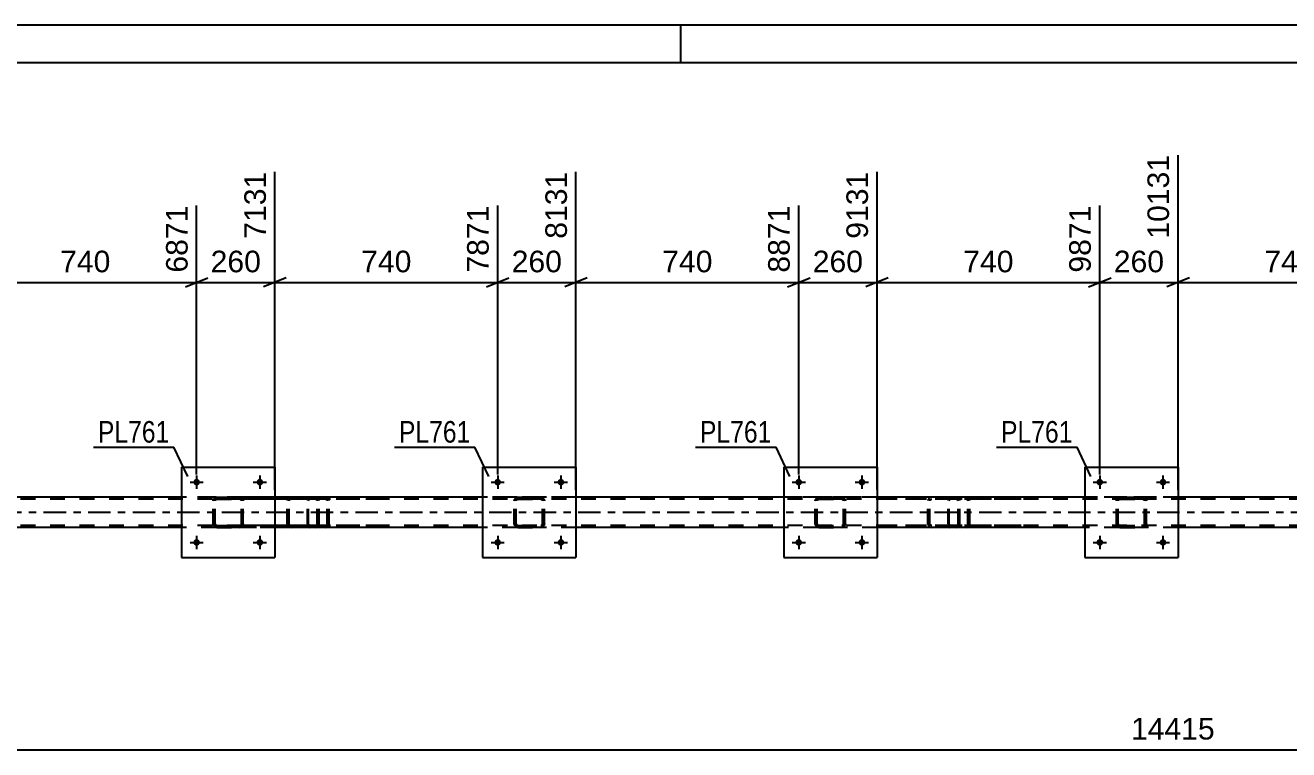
# Model space of a CAD drawing. Header units: millimetres. Extents: x -111 to 730, y -400 to 194.
# Drawn here: x 222.6 to 390.5, y 98.1 to 194.3 of the extents above; entities that cross this region are included whole.
import ezdxf

# ---------------------------------------------------------------- set-up
doc = ezdxf.new("R2010")
doc.units = ezdxf.units.MM
doc.linetypes.add('DXK_LINE_DOT2', pattern=[3.9198, 1.9599, -1.9599])
doc.linetypes.add('DXK_LINE_DOT3', pattern=[5.9187, 2.979, -0.9799, 0.9799, -0.9799])
doc.styles.add('Arial', font='ARIAL.TTF', dxfattribs={"height": 0.2})
doc.styles.add('Arial Narrow', font='ARIALN.TTF', dxfattribs={"height": 0.2})

# ---------------------------------------------------------------- blocks, each defined once
blk = doc.blocks.new('Unknown-203724211-1113')
at = {"color": 5, "linetype": 'Continuous'}
for p, q in [((729.67, 194.3), (-111.33, 194.3)), ((309.67, 189.3), (309.67, 194.3)), ((724.67, 189.3), (-106.33, 189.3))]:
    blk.add_line(p, q, dxfattribs=at)
blk = doc.blocks.new('Part-203724211-4806 - 4725')
at = {"color": 7, "linetype": 'DXK_LINE_DOT2'}
for p, q in [((345.24, 131.35), (345.22, 131.16)), ((345.22, 128.12), (345.22, 131.16)), ((345.3, 131.5), (345.24, 131.35)), ((345.39, 131.61), (345.3, 131.5)), ((345.36, 131.16), (345.37, 131.26)), ((345.36, 128.12), (345.36, 131.16)), ((345.37, 131.26), (345.4, 131.33)), ((345.49, 131.64), (345.39, 131.61)), ((345.4, 131.33), (345.44, 131.39)), ((345.44, 131.39), (345.49, 131.4)), ((354.9, 131.64), (345.49, 131.64)), ((354.9, 131.4), (345.49, 131.4)), ((346.77, 131.64), (346.77, 131.4)), ((347.78, 131.61), (347.59, 131.64)), ((347.59, 131.4), (347.68, 131.39)), ((347.68, 131.39), (347.76, 131.33)), ((347.76, 131.33), (347.82, 131.26)), ((347.82, 131.26), (347.84, 131.16)), ((347.84, 128.12), (347.84, 131.16)), ((348.09, 131.16), (348.05, 131.35)), ((348.09, 128.12), (348.09, 131.16)), ((345.22, 128.12), (345.24, 127.94)), ((345.24, 127.94), (345.3, 127.78)), ((345.3, 127.78), (345.39, 127.68)), ((345.37, 128.03), (345.36, 128.12)), ((345.4, 127.95), (345.37, 128.03)), ((345.39, 127.68), (345.49, 127.64)), ((345.44, 127.9), (345.4, 127.95)), ((345.49, 127.88), (345.44, 127.9)), ((354.9, 127.88), (345.49, 127.88)), ((354.9, 127.64), (345.49, 127.64)), ((346.77, 127.64), (346.77, 127.88)), ((347.68, 127.9), (347.59, 127.88)), ((347.59, 127.64), (347.78, 127.68)), ((347.76, 127.95), (347.68, 127.9)), ((347.82, 128.03), (347.76, 127.95)), ((347.84, 128.12), (347.82, 128.03)), ((348.05, 127.94), (348.09, 128.12))]:
    blk.add_line(p, q, dxfattribs=at)
for centre, start, end in [((347.6, 131.15), 23.8494, 68.8059), ((347.6, 128.14), 291.1941, 336.1506)]:
    blk.add_arc(centre, 0.492, start, end, dxfattribs=at)
blk = doc.blocks.new('Part-203724211-4807 - 4725')
at = {"color": 7, "linetype": 'DXK_LINE_DOT2'}
for p, q in [((261.13, 131.64), (249.35, 131.64)), ((261.13, 131.4), (249.35, 131.4)), ((257.42, 131.35), (257.38, 131.16)), ((257.38, 128.12), (257.38, 131.16)), ((257.64, 131.16), (257.65, 131.26)), ((257.64, 128.12), (257.64, 131.16)), ((257.65, 131.26), (257.71, 131.33)), ((257.89, 131.64), (257.7, 131.61)), ((257.71, 131.33), (257.79, 131.39)), ((257.79, 131.39), (257.89, 131.4)), ((261.32, 131.61), (261.13, 131.64)), ((261.13, 131.4), (261.22, 131.39)), ((261.22, 131.39), (261.31, 131.33)), ((261.31, 131.33), (261.36, 131.26)), ((261.36, 131.26), (261.38, 131.16)), ((261.38, 128.12), (261.38, 131.16)), ((261.64, 131.16), (261.6, 131.35)), ((261.64, 128.12), (261.64, 131.16)), ((261.13, 127.88), (249.35, 127.88)), ((261.13, 127.64), (249.35, 127.64)), ((257.38, 128.12), (257.42, 127.94)), ((257.65, 128.03), (257.64, 128.12)), ((257.71, 127.95), (257.65, 128.03)), ((257.7, 127.68), (257.89, 127.64)), ((257.79, 127.9), (257.71, 127.95)), ((257.89, 127.88), (257.79, 127.9)), ((261.22, 127.9), (261.13, 127.88)), ((261.13, 127.64), (261.32, 127.68)), ((261.31, 127.95), (261.22, 127.9)), ((261.36, 128.03), (261.31, 127.95)), ((261.38, 128.12), (261.36, 128.03)), ((261.6, 127.94), (261.64, 128.12))]:
    blk.add_line(p, q, dxfattribs=at)
for centre, start, end in [((257.87, 131.14), 110.7583, 155.68), ((261.15, 131.14), 24.32, 69.2417), ((257.87, 128.15), 204.32, 249.2417), ((261.15, 128.15), 290.7583, 335.68)]:
    blk.add_arc(centre, 0.496, start, end, dxfattribs=at)
blk = doc.blocks.new('Part-203724211-4756 - 4725')
at = {"color": 7, "linetype": 'DXK_LINE_DOT2'}
for p, q in [((623.74, 131.4), (-29.49, 131.4)), ((623.74, 131.64), (-2.86, 131.64)), ((255.75, 131.64), (243.35, 131.64)), ((295.75, 131.64), (283.35, 131.64)), ((335.75, 131.64), (323.35, 131.64)), ((375.75, 131.64), (363.35, 131.64)), ((623.74, 127.88), (-29.49, 127.88)), ((255.75, 127.64), (243.35, 127.64)), ((295.75, 127.64), (283.35, 127.64)), ((335.75, 127.64), (323.35, 127.64)), ((375.75, 127.64), (363.35, 127.64))]:
    blk.add_line(p, q, dxfattribs=at)
at = {"color": 2, "linetype": 'Continuous'}
for p, q in [((243.35, 131.64), (215.75, 131.64)), ((283.35, 131.64), (255.75, 131.64)), ((323.35, 131.64), (295.75, 131.64)), ((363.35, 131.64), (335.75, 131.64)), ((403.35, 131.64), (375.75, 131.64)), ((243.35, 127.64), (215.75, 127.64)), ((283.35, 127.64), (255.75, 127.64)), ((323.35, 127.64), (295.75, 127.64)), ((363.35, 127.64), (335.75, 127.64)), ((403.35, 127.64), (375.75, 127.64))]:
    blk.add_line(p, q, dxfattribs=at)
at = {"color": 7, "linetype": 'DXK_LINE_DOT3'}
blk.add_line((-29.49, 129.64), (623.74, 129.64), dxfattribs=at)
blk = doc.blocks.new('Part-203724211-4892 - 4725')
at = {"color": 7, "linetype": 'DXK_LINE_DOT2'}
for p, q in [((367.55, 131.16), (367.58, 131.35)), ((367.58, 131.35), (367.55, 131.16)), ((367.55, 128.12), (367.55, 131.16)), ((367.79, 131.16), (367.8, 131.26)), ((367.8, 131.26), (367.79, 131.16)), ((367.79, 128.12), (367.79, 131.16)), ((367.8, 131.26), (367.86, 131.33)), ((367.86, 131.33), (367.8, 131.26)), ((367.84, 131.61), (368.03, 131.64)), ((368.03, 131.64), (367.84, 131.61)), ((367.86, 131.33), (367.93, 131.39)), ((367.93, 131.39), (367.86, 131.33)), ((367.93, 131.39), (368.03, 131.4)), ((368.03, 131.4), (367.93, 131.39)), ((368.03, 131.64), (371.07, 131.64)), ((368.03, 131.64), (368.03, 131.64)), ((368.03, 131.64), (371.07, 131.64)), ((368.03, 131.4), (371.07, 131.4)), ((368.03, 131.4), (368.03, 131.4)), ((371.07, 131.4), (368.03, 131.4)), ((371.07, 131.64), (371.07, 131.64)), ((371.07, 131.64), (371.25, 131.61)), ((371.25, 131.61), (371.07, 131.64)), ((371.07, 131.4), (371.07, 131.4)), ((371.07, 131.4), (371.16, 131.39)), ((371.16, 131.39), (371.07, 131.4)), ((371.16, 131.39), (371.24, 131.33)), ((371.24, 131.33), (371.16, 131.39)), ((371.24, 131.33), (371.29, 131.26)), ((371.29, 131.26), (371.24, 131.33)), ((371.29, 131.26), (371.31, 131.16)), ((371.31, 131.16), (371.29, 131.26)), ((371.31, 128.12), (371.31, 131.16)), ((371.51, 131.35), (371.55, 131.16)), ((371.55, 131.16), (371.51, 131.35)), ((371.55, 128.12), (371.55, 131.16)), ((367.58, 127.94), (367.55, 128.12)), ((367.55, 128.12), (367.58, 127.94)), ((367.8, 128.03), (367.79, 128.12)), ((367.79, 128.12), (367.8, 128.03)), ((367.86, 127.95), (367.8, 128.03)), ((367.8, 128.03), (367.86, 127.95)), ((368.03, 127.64), (367.84, 127.68)), ((367.84, 127.68), (368.03, 127.64)), ((367.93, 127.9), (367.86, 127.95)), ((367.86, 127.95), (367.93, 127.9)), ((368.03, 127.88), (367.93, 127.9)), ((367.93, 127.9), (368.03, 127.88)), ((368.03, 127.88), (371.07, 127.88)), ((368.03, 127.88), (368.03, 127.88)), ((368.03, 127.88), (371.07, 127.88)), ((368.03, 127.64), (371.07, 127.64)), ((368.03, 127.64), (368.03, 127.64)), ((368.03, 127.64), (371.07, 127.64)), ((371.16, 127.9), (371.07, 127.88)), ((371.07, 127.88), (371.16, 127.9)), ((371.07, 127.88), (371.07, 127.88)), ((371.25, 127.68), (371.07, 127.64)), ((371.07, 127.64), (371.25, 127.68)), ((371.07, 127.64), (371.07, 127.64)), ((371.24, 127.95), (371.16, 127.9)), ((371.16, 127.9), (371.24, 127.95)), ((371.29, 128.03), (371.24, 127.95)), ((371.24, 127.95), (371.29, 128.03)), ((371.31, 128.12), (371.29, 128.03)), ((371.29, 128.03), (371.31, 128.12)), ((371.55, 128.12), (371.51, 127.94)), ((371.51, 127.94), (371.55, 128.12))]:
    blk.add_line(p, q, dxfattribs=at)
at = {"color": 7, "linetype": 'DXK_LINE_DOT3'}
blk.add_line((369.55, 129.64), (369.55, 129.65), dxfattribs=at)
at = {"color": 7, "linetype": 'DXK_LINE_DOT2'}
for centre, start, end in [((368.03, 131.16), 112.5, 157.5), ((368.03, 131.16), 112.5, 157.5), ((371.07, 131.16), 22.5, 67.5), ((371.07, 131.16), 22.5, 67.5), ((368.03, 128.12), 202.5, 247.5), ((368.03, 128.12), 202.5, 247.5), ((371.07, 128.12), 292.5, 337.5), ((371.07, 128.12), 292.5, 337.5)]:
    blk.add_arc(centre, 0.48, start, end, dxfattribs=at)
blk = doc.blocks.new('Part-203724211-4880 - 4725')
at = {"color": 7, "linetype": 'DXK_LINE_DOT2'}
for p, q in [((247.55, 131.16), (247.58, 131.35)), ((247.58, 131.35), (247.55, 131.16)), ((247.55, 128.12), (247.55, 131.16)), ((247.79, 131.16), (247.8, 131.26)), ((247.8, 131.26), (247.79, 131.16)), ((247.79, 128.12), (247.79, 131.16)), ((247.8, 131.26), (247.86, 131.33)), ((247.86, 131.33), (247.8, 131.26)), ((247.84, 131.61), (248.03, 131.64)), ((248.03, 131.64), (247.84, 131.61)), ((247.86, 131.33), (247.93, 131.39)), ((247.93, 131.39), (247.86, 131.33)), ((247.93, 131.39), (248.03, 131.4)), ((248.03, 131.4), (247.93, 131.39)), ((248.03, 131.64), (251.07, 131.64)), ((248.03, 131.64), (248.03, 131.64)), ((248.03, 131.64), (251.07, 131.64)), ((248.03, 131.4), (251.07, 131.4)), ((248.03, 131.4), (248.03, 131.4)), ((251.07, 131.4), (248.03, 131.4)), ((251.07, 131.64), (251.07, 131.64)), ((251.07, 131.64), (251.25, 131.61)), ((251.25, 131.61), (251.07, 131.64)), ((251.07, 131.4), (251.07, 131.4)), ((251.07, 131.4), (251.16, 131.39)), ((251.16, 131.39), (251.07, 131.4)), ((251.16, 131.39), (251.24, 131.33)), ((251.24, 131.33), (251.16, 131.39)), ((251.24, 131.33), (251.29, 131.26)), ((251.29, 131.26), (251.24, 131.33)), ((251.29, 131.26), (251.31, 131.16)), ((251.31, 131.16), (251.29, 131.26)), ((251.31, 128.12), (251.31, 131.16)), ((251.51, 131.35), (251.55, 131.16)), ((251.55, 131.16), (251.51, 131.35)), ((251.55, 128.12), (251.55, 131.16)), ((247.58, 127.94), (247.55, 128.12)), ((247.55, 128.12), (247.58, 127.94)), ((247.8, 128.03), (247.79, 128.12)), ((247.79, 128.12), (247.8, 128.03)), ((247.86, 127.95), (247.8, 128.03)), ((247.8, 128.03), (247.86, 127.95)), ((248.03, 127.64), (247.84, 127.68)), ((247.84, 127.68), (248.03, 127.64)), ((247.93, 127.9), (247.86, 127.95)), ((247.86, 127.95), (247.93, 127.9)), ((248.03, 127.88), (247.93, 127.9)), ((247.93, 127.9), (248.03, 127.88)), ((248.03, 127.88), (251.07, 127.88)), ((248.03, 127.88), (248.03, 127.88)), ((248.03, 127.88), (251.07, 127.88)), ((248.03, 127.64), (251.07, 127.64)), ((248.03, 127.64), (248.03, 127.64)), ((248.03, 127.64), (251.07, 127.64)), ((251.16, 127.9), (251.07, 127.88)), ((251.07, 127.88), (251.16, 127.9)), ((251.07, 127.88), (251.07, 127.88)), ((251.25, 127.68), (251.07, 127.64)), ((251.07, 127.64), (251.25, 127.68)), ((251.07, 127.64), (251.07, 127.64)), ((251.24, 127.95), (251.16, 127.9)), ((251.16, 127.9), (251.24, 127.95)), ((251.29, 128.03), (251.24, 127.95)), ((251.24, 127.95), (251.29, 128.03)), ((251.31, 128.12), (251.29, 128.03)), ((251.29, 128.03), (251.31, 128.12)), ((251.55, 128.12), (251.51, 127.94)), ((251.51, 127.94), (251.55, 128.12))]:
    blk.add_line(p, q, dxfattribs=at)
at = {"color": 7, "linetype": 'DXK_LINE_DOT3'}
blk.add_line((249.55, 129.64), (249.55, 129.65), dxfattribs=at)
at = {"color": 7, "linetype": 'DXK_LINE_DOT2'}
for centre, start, end in [((248.03, 131.16), 112.5, 157.5), ((248.03, 131.16), 112.5, 157.5), ((251.07, 131.16), 22.5, 67.5), ((251.07, 131.16), 22.5, 67.5), ((248.03, 128.12), 202.5, 247.5), ((248.03, 128.12), 202.5, 247.5), ((251.07, 128.12), 292.5, 337.5), ((251.07, 128.12), 292.5, 337.5)]:
    blk.add_arc(centre, 0.48, start, end, dxfattribs=at)
blk = doc.blocks.new('Bolt-203724211-4776 - 4725')
at = {"linetype": 'Continuous'}
for points in [[(365.79, 133.64, -1), (364.91, 133.64, -1)], [(374.19, 133.64, -1), (373.31, 133.64, -1)]]:
    blk.add_hatch(color=1, dxfattribs=at).paths.add_polyline_path(points)
at = {"color": 1, "linetype": 'Continuous'}
for p, q in [((365.35, 134.52), (365.35, 132.76)), ((373.75, 134.52), (373.75, 132.76)), ((364.47, 133.64), (366.23, 133.64)), ((372.87, 133.64), (374.63, 133.64))]:
    blk.add_line(p, q, dxfattribs=at)
blk = doc.blocks.new('Bolt-203724211-4777 - 4725')
at = {"linetype": 'Continuous'}
for points in [[(365.79, 125.64, -1), (364.91, 125.64, -1)], [(374.19, 125.64, -1), (373.31, 125.64, -1)]]:
    blk.add_hatch(color=1, dxfattribs=at).paths.add_polyline_path(points)
at = {"color": 1, "linetype": 'Continuous'}
for p, q in [((365.35, 126.52), (365.35, 124.76)), ((373.75, 126.52), (373.75, 124.76)), ((364.47, 125.64), (366.23, 125.64)), ((372.87, 125.64), (374.63, 125.64))]:
    blk.add_line(p, q, dxfattribs=at)
blk = doc.blocks.new('Bolt-203724211-4780 - 4725')
at = {"linetype": 'Continuous'}
for points in [[(325.79, 133.64, -1), (324.91, 133.64, -1)], [(334.19, 133.64, -1), (333.31, 133.64, -1)]]:
    blk.add_hatch(color=1, dxfattribs=at).paths.add_polyline_path(points)
at = {"color": 1, "linetype": 'Continuous'}
for p, q in [((325.35, 134.52), (325.35, 132.76)), ((333.75, 134.52), (333.75, 132.76)), ((324.47, 133.64), (326.23, 133.64)), ((332.87, 133.64), (334.63, 133.64))]:
    blk.add_line(p, q, dxfattribs=at)
blk = doc.blocks.new('Bolt-203724211-4781 - 4725')
at = {"linetype": 'Continuous'}
for points in [[(325.79, 125.64, -1), (324.91, 125.64, -1)], [(334.19, 125.64, -1), (333.31, 125.64, -1)]]:
    blk.add_hatch(color=1, dxfattribs=at).paths.add_polyline_path(points)
at = {"color": 1, "linetype": 'Continuous'}
for p, q in [((325.35, 126.52), (325.35, 124.76)), ((333.75, 126.52), (333.75, 124.76)), ((324.47, 125.64), (326.23, 125.64)), ((332.87, 125.64), (334.63, 125.64))]:
    blk.add_line(p, q, dxfattribs=at)
blk = doc.blocks.new('Bolt-203724211-4782 - 4725')
at = {"linetype": 'Continuous'}
for points in [[(285.79, 133.64, -1), (284.91, 133.64, -1)], [(294.19, 133.64, -1), (293.31, 133.64, -1)]]:
    blk.add_hatch(color=1, dxfattribs=at).paths.add_polyline_path(points)
at = {"color": 1, "linetype": 'Continuous'}
for p, q in [((285.35, 134.52), (285.35, 132.76)), ((293.75, 134.52), (293.75, 132.76)), ((284.47, 133.64), (286.23, 133.64)), ((292.87, 133.64), (294.63, 133.64))]:
    blk.add_line(p, q, dxfattribs=at)
blk = doc.blocks.new('Bolt-203724211-4783 - 4725')
at = {"linetype": 'Continuous'}
for points in [[(285.79, 125.64, -1), (284.91, 125.64, -1)], [(294.19, 125.64, -1), (293.31, 125.64, -1)]]:
    blk.add_hatch(color=1, dxfattribs=at).paths.add_polyline_path(points)
at = {"color": 1, "linetype": 'Continuous'}
for p, q in [((285.35, 126.52), (285.35, 124.76)), ((293.75, 126.52), (293.75, 124.76)), ((284.47, 125.64), (286.23, 125.64)), ((292.87, 125.64), (294.63, 125.64))]:
    blk.add_line(p, q, dxfattribs=at)
blk = doc.blocks.new('Bolt-203724211-4784 - 4725')
at = {"linetype": 'Continuous'}
for points in [[(245.79, 133.64, -1), (244.91, 133.64, -1)], [(254.19, 133.64, -1), (253.31, 133.64, -1)]]:
    blk.add_hatch(color=1, dxfattribs=at).paths.add_polyline_path(points)
at = {"color": 1, "linetype": 'Continuous'}
for p, q in [((245.35, 134.52), (245.35, 132.76)), ((253.75, 134.52), (253.75, 132.76)), ((244.47, 133.64), (246.23, 133.64)), ((252.87, 133.64), (254.63, 133.64))]:
    blk.add_line(p, q, dxfattribs=at)
blk = doc.blocks.new('Bolt-203724211-4785 - 4725')
at = {"linetype": 'Continuous'}
for points in [[(245.79, 125.64, -1), (244.91, 125.64, -1)], [(254.19, 125.64, -1), (253.31, 125.64, -1)]]:
    blk.add_hatch(color=1, dxfattribs=at).paths.add_polyline_path(points)
at = {"color": 1, "linetype": 'Continuous'}
for p, q in [((245.35, 126.52), (245.35, 124.76)), ((253.75, 126.52), (253.75, 124.76)), ((244.47, 125.64), (246.23, 125.64)), ((252.87, 125.64), (254.63, 125.64))]:
    blk.add_line(p, q, dxfattribs=at)
blk = doc.blocks.new('Part-203724211-4852 - 4725')
at = {"color": 7, "linetype": 'DXK_LINE_DOT2'}
for p, q in [((260.11, 131.35), (260.09, 131.16)), ((260.09, 128.12), (260.09, 131.16)), ((260.17, 131.5), (260.11, 131.35)), ((260.26, 131.61), (260.17, 131.5)), ((260.22, 131.16), (260.24, 131.26)), ((260.22, 128.12), (260.22, 131.16)), ((260.24, 131.26), (260.26, 131.33)), ((260.36, 131.64), (260.26, 131.61)), ((260.26, 131.33), (260.31, 131.39)), ((260.31, 131.39), (260.36, 131.4)), ((269.77, 131.64), (260.36, 131.64)), ((269.77, 131.4), (260.36, 131.4)), ((261.64, 131.64), (261.64, 131.4)), ((262.64, 131.61), (262.45, 131.64)), ((262.45, 131.4), (262.55, 131.39)), ((262.55, 131.39), (262.63, 131.33)), ((262.63, 131.33), (262.68, 131.26)), ((262.68, 131.26), (262.7, 131.16)), ((262.7, 128.12), (262.7, 131.16)), ((262.95, 131.16), (262.92, 131.35)), ((262.95, 128.12), (262.95, 131.16)), ((260.09, 128.12), (260.11, 127.94)), ((260.11, 127.94), (260.17, 127.78)), ((260.17, 127.78), (260.26, 127.68)), ((260.24, 128.03), (260.22, 128.12)), ((260.26, 127.95), (260.24, 128.03)), ((260.31, 127.9), (260.26, 127.95)), ((260.26, 127.68), (260.36, 127.64)), ((260.36, 127.88), (260.31, 127.9)), ((269.77, 127.88), (260.36, 127.88)), ((269.77, 127.64), (260.36, 127.64)), ((261.64, 127.64), (261.64, 127.88)), ((262.55, 127.9), (262.45, 127.88)), ((262.45, 127.64), (262.64, 127.68)), ((262.63, 127.95), (262.55, 127.9)), ((262.68, 128.03), (262.63, 127.95)), ((262.7, 128.12), (262.68, 128.03)), ((262.92, 127.94), (262.95, 128.12))]:
    blk.add_line(p, q, dxfattribs=at)
for centre, start, end in [((262.47, 131.15), 23.8494, 68.8059), ((262.47, 128.14), 291.1941, 336.1506)]:
    blk.add_arc(centre, 0.492, start, end, dxfattribs=at)
blk = doc.blocks.new('Part-203724211-4857 - 4725')
at = {"color": 2, "linetype": 'Continuous'}
for p, q in [((243.35, 135.64), (243.35, 123.64)), ((243.35, 135.64), (255.75, 135.64)), ((255.75, 135.64), (255.75, 123.64)), ((243.35, 123.64), (255.75, 123.64))]:
    blk.add_line(p, q, dxfattribs=at)
blk = doc.blocks.new('Part-203724211-4858 - 4725')
at = {"color": 7, "linetype": 'DXK_LINE_DOT2'}
for p, q in [((287.55, 131.16), (287.58, 131.35)), ((287.58, 131.35), (287.55, 131.16)), ((287.55, 128.12), (287.55, 131.16)), ((287.79, 131.16), (287.8, 131.26)), ((287.8, 131.26), (287.79, 131.16)), ((287.79, 128.12), (287.79, 131.16)), ((287.8, 131.26), (287.86, 131.33)), ((287.86, 131.33), (287.8, 131.26)), ((287.84, 131.61), (288.03, 131.64)), ((288.03, 131.64), (287.84, 131.61)), ((287.86, 131.33), (287.93, 131.39)), ((287.93, 131.39), (287.86, 131.33)), ((287.93, 131.39), (288.03, 131.4)), ((288.03, 131.4), (287.93, 131.39)), ((288.03, 131.64), (291.07, 131.64)), ((288.03, 131.64), (288.03, 131.64)), ((288.03, 131.64), (291.07, 131.64)), ((288.03, 131.4), (291.07, 131.4)), ((288.03, 131.4), (288.03, 131.4)), ((291.07, 131.4), (288.03, 131.4)), ((291.07, 131.64), (291.07, 131.64)), ((291.07, 131.64), (291.25, 131.61)), ((291.25, 131.61), (291.07, 131.64)), ((291.07, 131.4), (291.07, 131.4)), ((291.07, 131.4), (291.16, 131.39)), ((291.16, 131.39), (291.07, 131.4)), ((291.16, 131.39), (291.24, 131.33)), ((291.24, 131.33), (291.16, 131.39)), ((291.24, 131.33), (291.29, 131.26)), ((291.29, 131.26), (291.24, 131.33)), ((291.29, 131.26), (291.31, 131.16)), ((291.31, 131.16), (291.29, 131.26)), ((291.31, 128.12), (291.31, 131.16)), ((291.51, 131.35), (291.55, 131.16)), ((291.55, 131.16), (291.51, 131.35)), ((291.55, 128.12), (291.55, 131.16)), ((287.58, 127.94), (287.55, 128.12)), ((287.55, 128.12), (287.58, 127.94)), ((287.8, 128.03), (287.79, 128.12)), ((287.79, 128.12), (287.8, 128.03)), ((287.86, 127.95), (287.8, 128.03)), ((287.8, 128.03), (287.86, 127.95)), ((288.03, 127.64), (287.84, 127.68)), ((287.84, 127.68), (288.03, 127.64)), ((287.93, 127.9), (287.86, 127.95)), ((287.86, 127.95), (287.93, 127.9)), ((288.03, 127.88), (287.93, 127.9)), ((287.93, 127.9), (288.03, 127.88)), ((288.03, 127.88), (291.07, 127.88)), ((288.03, 127.88), (288.03, 127.88)), ((288.03, 127.88), (291.07, 127.88)), ((288.03, 127.64), (291.07, 127.64)), ((288.03, 127.64), (288.03, 127.64)), ((288.03, 127.64), (291.07, 127.64)), ((291.16, 127.9), (291.07, 127.88)), ((291.07, 127.88), (291.16, 127.9)), ((291.07, 127.88), (291.07, 127.88)), ((291.25, 127.68), (291.07, 127.64)), ((291.07, 127.64), (291.25, 127.68)), ((291.07, 127.64), (291.07, 127.64)), ((291.24, 127.95), (291.16, 127.9)), ((291.16, 127.9), (291.24, 127.95)), ((291.29, 128.03), (291.24, 127.95)), ((291.24, 127.95), (291.29, 128.03)), ((291.31, 128.12), (291.29, 128.03)), ((291.29, 128.03), (291.31, 128.12)), ((291.55, 128.12), (291.51, 127.94)), ((291.51, 127.94), (291.55, 128.12))]:
    blk.add_line(p, q, dxfattribs=at)
at = {"color": 7, "linetype": 'DXK_LINE_DOT3'}
blk.add_line((289.55, 129.64), (289.55, 129.65), dxfattribs=at)
at = {"color": 7, "linetype": 'DXK_LINE_DOT2'}
for centre, start, end in [((288.03, 131.16), 112.5, 157.5), ((288.03, 131.16), 112.5, 157.5), ((291.07, 131.16), 22.5, 67.5), ((291.07, 131.16), 22.5, 67.5), ((288.03, 128.12), 202.5, 247.5), ((288.03, 128.12), 202.5, 247.5), ((291.07, 128.12), 292.5, 337.5), ((291.07, 128.12), 292.5, 337.5)]:
    blk.add_arc(centre, 0.48, start, end, dxfattribs=at)
blk = doc.blocks.new('Part-203724211-4863 - 4725')
at = {"color": 2, "linetype": 'Continuous'}
for p, q in [((283.35, 135.64), (283.35, 123.64)), ((283.35, 135.64), (295.75, 135.64)), ((295.75, 135.64), (295.75, 123.64)), ((283.35, 123.64), (295.75, 123.64))]:
    blk.add_line(p, q, dxfattribs=at)
blk = doc.blocks.new('Part-203724211-4864 - 4725')
at = {"color": 7, "linetype": 'DXK_LINE_DOT2'}
for p, q in [((327.55, 131.16), (327.58, 131.35)), ((327.58, 131.35), (327.55, 131.16)), ((327.55, 128.12), (327.55, 131.16)), ((327.79, 131.16), (327.8, 131.26)), ((327.8, 131.26), (327.79, 131.16)), ((327.79, 128.12), (327.79, 131.16)), ((327.8, 131.26), (327.86, 131.33)), ((327.86, 131.33), (327.8, 131.26)), ((327.84, 131.61), (328.03, 131.64)), ((328.03, 131.64), (327.84, 131.61)), ((327.86, 131.33), (327.93, 131.39)), ((327.93, 131.39), (327.86, 131.33)), ((327.93, 131.39), (328.03, 131.4)), ((328.03, 131.4), (327.93, 131.39)), ((328.03, 131.64), (331.07, 131.64)), ((328.03, 131.64), (328.03, 131.64)), ((328.03, 131.64), (331.07, 131.64)), ((328.03, 131.4), (331.07, 131.4)), ((328.03, 131.4), (328.03, 131.4)), ((331.07, 131.4), (328.03, 131.4)), ((331.07, 131.64), (331.07, 131.64)), ((331.07, 131.64), (331.25, 131.61)), ((331.25, 131.61), (331.07, 131.64)), ((331.07, 131.4), (331.07, 131.4)), ((331.07, 131.4), (331.16, 131.39)), ((331.16, 131.39), (331.07, 131.4)), ((331.16, 131.39), (331.24, 131.33)), ((331.24, 131.33), (331.16, 131.39)), ((331.24, 131.33), (331.29, 131.26)), ((331.29, 131.26), (331.24, 131.33)), ((331.29, 131.26), (331.31, 131.16)), ((331.31, 131.16), (331.29, 131.26)), ((331.31, 128.12), (331.31, 131.16)), ((331.51, 131.35), (331.55, 131.16)), ((331.55, 131.16), (331.51, 131.35)), ((331.55, 128.12), (331.55, 131.16)), ((327.58, 127.94), (327.55, 128.12)), ((327.55, 128.12), (327.58, 127.94)), ((327.8, 128.03), (327.79, 128.12)), ((327.79, 128.12), (327.8, 128.03)), ((327.86, 127.95), (327.8, 128.03)), ((327.8, 128.03), (327.86, 127.95)), ((328.03, 127.64), (327.84, 127.68)), ((327.84, 127.68), (328.03, 127.64)), ((327.93, 127.9), (327.86, 127.95)), ((327.86, 127.95), (327.93, 127.9)), ((328.03, 127.88), (327.93, 127.9)), ((327.93, 127.9), (328.03, 127.88)), ((328.03, 127.88), (331.07, 127.88)), ((328.03, 127.88), (328.03, 127.88)), ((328.03, 127.88), (331.07, 127.88)), ((328.03, 127.64), (331.07, 127.64)), ((328.03, 127.64), (328.03, 127.64)), ((328.03, 127.64), (331.07, 127.64)), ((331.16, 127.9), (331.07, 127.88)), ((331.07, 127.88), (331.16, 127.9)), ((331.07, 127.88), (331.07, 127.88)), ((331.25, 127.68), (331.07, 127.64)), ((331.07, 127.64), (331.25, 127.68)), ((331.07, 127.64), (331.07, 127.64)), ((331.24, 127.95), (331.16, 127.9)), ((331.16, 127.9), (331.24, 127.95)), ((331.29, 128.03), (331.24, 127.95)), ((331.24, 127.95), (331.29, 128.03)), ((331.31, 128.12), (331.29, 128.03)), ((331.29, 128.03), (331.31, 128.12)), ((331.55, 128.12), (331.51, 127.94)), ((331.51, 127.94), (331.55, 128.12))]:
    blk.add_line(p, q, dxfattribs=at)
at = {"color": 7, "linetype": 'DXK_LINE_DOT3'}
blk.add_line((329.55, 129.64), (329.55, 129.65), dxfattribs=at)
at = {"color": 7, "linetype": 'DXK_LINE_DOT2'}
for centre, start, end in [((328.03, 131.16), 112.5, 157.5), ((328.03, 131.16), 112.5, 157.5), ((331.07, 131.16), 22.5, 67.5), ((331.07, 131.16), 22.5, 67.5), ((328.03, 128.12), 202.5, 247.5), ((328.03, 128.12), 202.5, 247.5), ((331.07, 128.12), 292.5, 337.5), ((331.07, 128.12), 292.5, 337.5)]:
    blk.add_arc(centre, 0.48, start, end, dxfattribs=at)
blk = doc.blocks.new('Part-203724211-4869 - 4725')
at = {"color": 2, "linetype": 'Continuous'}
for p, q in [((323.35, 135.64), (323.35, 123.64)), ((323.35, 135.64), (335.75, 135.64)), ((335.75, 135.64), (335.75, 123.64)), ((323.35, 123.64), (335.75, 123.64))]:
    blk.add_line(p, q, dxfattribs=at)
blk = doc.blocks.new('Part-203724211-4897 - 4725')
at = {"color": 2, "linetype": 'Continuous'}
for p, q in [((363.35, 135.64), (363.35, 123.64)), ((363.35, 135.64), (375.75, 135.64)), ((375.75, 135.64), (375.75, 123.64)), ((363.35, 123.64), (375.75, 123.64))]:
    blk.add_line(p, q, dxfattribs=at)
blk = doc.blocks.new('Part-203724211-4992 - 4725')
at = {"color": 7, "linetype": 'DXK_LINE_DOT2'}
for p, q in [((346.26, 131.64), (334.48, 131.64)), ((346.26, 131.4), (334.48, 131.4)), ((342.55, 131.35), (342.51, 131.16)), ((342.51, 128.12), (342.51, 131.16)), ((342.77, 131.16), (342.79, 131.26)), ((342.77, 128.12), (342.77, 131.16)), ((342.79, 131.26), (342.84, 131.33)), ((343.02, 131.64), (342.83, 131.61)), ((342.84, 131.33), (342.93, 131.39)), ((342.93, 131.39), (343.02, 131.4)), ((346.46, 131.61), (346.26, 131.64)), ((346.26, 131.4), (346.36, 131.39)), ((346.36, 131.39), (346.44, 131.33)), ((346.44, 131.33), (346.5, 131.26)), ((346.5, 131.26), (346.52, 131.16)), ((346.52, 128.12), (346.52, 131.16)), ((346.77, 131.16), (346.73, 131.35)), ((346.77, 128.12), (346.77, 131.16)), ((346.26, 127.88), (334.48, 127.88)), ((346.26, 127.64), (334.48, 127.64)), ((342.51, 128.12), (342.55, 127.94)), ((342.79, 128.03), (342.77, 128.12)), ((342.84, 127.95), (342.79, 128.03)), ((342.83, 127.68), (343.02, 127.64)), ((342.93, 127.9), (342.84, 127.95)), ((343.02, 127.88), (342.93, 127.9)), ((346.36, 127.9), (346.26, 127.88)), ((346.26, 127.64), (346.46, 127.68)), ((346.44, 127.95), (346.36, 127.9)), ((346.5, 128.03), (346.44, 127.95)), ((346.52, 128.12), (346.5, 128.03)), ((346.73, 127.94), (346.77, 128.12))]:
    blk.add_line(p, q, dxfattribs=at)
for centre, start, end in [((343.01, 131.14), 110.7583, 155.68), ((346.28, 131.14), 24.32, 69.2417), ((343.01, 128.15), 204.32, 249.2417), ((346.28, 128.15), 290.7583, 335.68)]:
    blk.add_arc(centre, 0.496, start, end, dxfattribs=at)
blk = doc.blocks.new('StraightDimension-203724211-5483 - 4725')
at = {"color": 7, "linetype": 'Continuous'}
for p, q in [((255.75, 132.64), (255.75, 174.86)), ((245.35, 134.64), (245.35, 170.36)), ((243.85, 159.56), (246.85, 160.76)), ((245.35, 160.16), (255.75, 160.16)), ((257.25, 160.76), (254.25, 159.56))]:
    blk.add_line(p, q, dxfattribs=at)
at = {"color": 0}
blk.add_wipeout([(254.48, 160.91), (254.48, 165.11), (246.61, 165.11), (246.61, 160.91)], dxfattribs=at)
at = {"color": 3, "style": 'Arial'}
blk.add_text('260', height=2.865, dxfattribs=at).set_placement((247.21, 161.51))
at = {"color": 0, "linetype": 'Continuous'}
blk.add_wipeout([(255.15, 175.46), (250.95, 175.46), (250.95, 165.36), (255.15, 165.36)], dxfattribs=at)
at = {"color": 3, "linetype": 'Continuous', "style": 'Arial'}
blk.add_text('7131', height=2.865, rotation=90.0002, dxfattribs=at).set_placement((254.55, 165.96))
blk = doc.blocks.new('StraightDimension-203724211-5503 - 4725')
at = {"color": 7, "linetype": 'Continuous'}
for p, q in [((215.75, 132.64), (215.75, 174.86)), ((245.35, 134.64), (245.35, 170.36)), ((217.25, 160.76), (214.25, 159.56)), ((215.75, 160.16), (245.35, 160.16)), ((243.85, 159.56), (246.85, 160.76))]:
    blk.add_line(p, q, dxfattribs=at)
at = {"color": 0, "linetype": 'Continuous'}
blk.add_wipeout([(244.75, 170.96), (240.55, 170.96), (240.55, 160.86), (244.75, 160.86)], dxfattribs=at)
at = {"color": 0}
blk.add_wipeout([(234.48, 160.91), (234.48, 165.11), (226.61, 165.11), (226.61, 160.91)], dxfattribs=at)
at = {"color": 3, "linetype": 'Continuous', "style": 'Arial'}
blk.add_text('6871', height=2.865, rotation=90.0002, dxfattribs=at).set_placement((244.15, 161.46))
at = {"color": 3, "style": 'Arial'}
blk.add_text('740', height=2.865, dxfattribs=at).set_placement((227.21, 161.51))
blk = doc.blocks.new('StraightDimension-203724211-5443 - 4725')
at = {"color": 7, "linetype": 'Continuous'}
for p, q in [((295.75, 132.64), (295.75, 174.86)), ((285.35, 134.64), (285.35, 170.36)), ((283.85, 159.56), (286.85, 160.76)), ((285.35, 160.16), (295.75, 160.16)), ((297.25, 160.76), (294.25, 159.56))]:
    blk.add_line(p, q, dxfattribs=at)
at = {"color": 0}
blk.add_wipeout([(294.48, 160.91), (294.48, 165.11), (286.61, 165.11), (286.61, 160.91)], dxfattribs=at)
at = {"color": 3, "style": 'Arial'}
blk.add_text('260', height=2.865, dxfattribs=at).set_placement((287.21, 161.51))
at = {"color": 0, "linetype": 'Continuous'}
blk.add_wipeout([(295.15, 175.46), (290.95, 175.46), (290.95, 165.36), (295.15, 165.36)], dxfattribs=at)
at = {"color": 3, "linetype": 'Continuous', "style": 'Arial'}
blk.add_text('8131', height=2.865, rotation=90.0002, dxfattribs=at).set_placement((294.55, 165.96))
blk = doc.blocks.new('StraightDimension-203724211-5342 - 4725')
at = {"color": 7, "linetype": 'Continuous'}
for p, q in [((375.75, 132.64), (375.75, 177.08)), ((405.35, 134.64), (405.35, 172.58)), ((377.25, 160.76), (374.25, 159.56)), ((375.75, 160.16), (405.35, 160.16)), ((403.85, 159.56), (406.85, 160.76))]:
    blk.add_line(p, q, dxfattribs=at)
at = {"color": 0, "linetype": 'Continuous'}
blk.add_wipeout([(404.75, 173.18), (400.55, 173.18), (400.55, 160.86), (404.75, 160.86)], dxfattribs=at)
at = {"color": 0}
blk.add_wipeout([(394.48, 160.91), (394.48, 165.11), (386.61, 165.11), (386.61, 160.91)], dxfattribs=at)
at = {"color": 3, "linetype": 'Continuous', "style": 'Arial'}
blk.add_text('10871', height=2.865, rotation=90.0002, dxfattribs=at).set_placement((404.15, 161.46))
at = {"color": 3, "style": 'Arial'}
blk.add_text('740', height=2.865, dxfattribs=at).set_placement((387.21, 161.51))
blk = doc.blocks.new('StraightDimension-203724211-5362 - 4725')
at = {"color": 7, "linetype": 'Continuous'}
for p, q in [((375.75, 132.64), (375.75, 177.08)), ((365.35, 134.64), (365.35, 170.36)), ((363.85, 159.56), (366.85, 160.76)), ((365.35, 160.16), (375.75, 160.16)), ((377.25, 160.76), (374.25, 159.56))]:
    blk.add_line(p, q, dxfattribs=at)
at = {"color": 0}
blk.add_wipeout([(374.48, 160.91), (374.48, 165.11), (366.61, 165.11), (366.61, 160.91)], dxfattribs=at)
at = {"color": 3, "style": 'Arial'}
blk.add_text('260', height=2.865, dxfattribs=at).set_placement((367.21, 161.51))
at = {"color": 0, "linetype": 'Continuous'}
blk.add_wipeout([(375.15, 177.68), (370.95, 177.68), (370.95, 165.36), (375.15, 165.36)], dxfattribs=at)
at = {"color": 3, "linetype": 'Continuous', "style": 'Arial'}
blk.add_text('10131', height=2.865, rotation=90.0002, dxfattribs=at).set_placement((374.55, 165.96))
blk = doc.blocks.new('StraightDimension-203724211-5382 - 4725')
at = {"color": 7, "linetype": 'Continuous'}
for p, q in [((335.75, 132.64), (335.75, 174.86)), ((365.35, 134.64), (365.35, 170.36)), ((337.25, 160.76), (334.25, 159.56)), ((335.75, 160.16), (365.35, 160.16)), ((363.85, 159.56), (366.85, 160.76))]:
    blk.add_line(p, q, dxfattribs=at)
at = {"color": 0, "linetype": 'Continuous'}
blk.add_wipeout([(364.75, 170.96), (360.55, 170.96), (360.55, 160.86), (364.75, 160.86)], dxfattribs=at)
at = {"color": 0}
blk.add_wipeout([(354.48, 160.91), (354.48, 165.11), (346.61, 165.11), (346.61, 160.91)], dxfattribs=at)
at = {"color": 3, "linetype": 'Continuous', "style": 'Arial'}
blk.add_text('9871', height=2.865, rotation=90.0002, dxfattribs=at).set_placement((364.15, 161.46))
at = {"color": 3, "style": 'Arial'}
blk.add_text('740', height=2.865, dxfattribs=at).set_placement((347.21, 161.51))
blk = doc.blocks.new('StraightDimension-203724211-5403 - 4725')
at = {"color": 7, "linetype": 'Continuous'}
for p, q in [((335.75, 132.64), (335.75, 174.86)), ((325.35, 134.64), (325.35, 170.36)), ((323.85, 159.56), (326.85, 160.76)), ((325.35, 160.16), (335.75, 160.16)), ((337.25, 160.76), (334.25, 159.56))]:
    blk.add_line(p, q, dxfattribs=at)
at = {"color": 0}
blk.add_wipeout([(334.48, 160.91), (334.48, 165.11), (326.61, 165.11), (326.61, 160.91)], dxfattribs=at)
at = {"color": 3, "style": 'Arial'}
blk.add_text('260', height=2.865, dxfattribs=at).set_placement((327.21, 161.51))
at = {"color": 0, "linetype": 'Continuous'}
blk.add_wipeout([(335.15, 175.46), (330.95, 175.46), (330.95, 165.36), (335.15, 165.36)], dxfattribs=at)
at = {"color": 3, "linetype": 'Continuous', "style": 'Arial'}
blk.add_text('9131', height=2.865, rotation=90.0002, dxfattribs=at).set_placement((334.55, 165.96))
blk = doc.blocks.new('StraightDimension-203724211-5423 - 4725')
at = {"color": 7, "linetype": 'Continuous'}
for p, q in [((295.75, 132.64), (295.75, 174.86)), ((325.35, 134.64), (325.35, 170.36)), ((297.25, 160.76), (294.25, 159.56)), ((295.75, 160.16), (325.35, 160.16)), ((323.85, 159.56), (326.85, 160.76))]:
    blk.add_line(p, q, dxfattribs=at)
at = {"color": 0, "linetype": 'Continuous'}
blk.add_wipeout([(324.75, 170.96), (320.55, 170.96), (320.55, 160.86), (324.75, 160.86)], dxfattribs=at)
at = {"color": 0}
blk.add_wipeout([(314.48, 160.91), (314.48, 165.11), (306.61, 165.11), (306.61, 160.91)], dxfattribs=at)
at = {"color": 3, "linetype": 'Continuous', "style": 'Arial'}
blk.add_text('8871', height=2.865, rotation=90.0002, dxfattribs=at).set_placement((324.15, 161.46))
at = {"color": 3, "style": 'Arial'}
blk.add_text('740', height=2.865, dxfattribs=at).set_placement((307.21, 161.51))
blk = doc.blocks.new('StraightDimension-203724211-5463 - 4725')
at = {"color": 7, "linetype": 'Continuous'}
for p, q in [((255.75, 132.64), (255.75, 174.86)), ((285.35, 134.64), (285.35, 170.36)), ((257.25, 160.76), (254.25, 159.56)), ((255.75, 160.16), (285.35, 160.16)), ((283.85, 159.56), (286.85, 160.76))]:
    blk.add_line(p, q, dxfattribs=at)
at = {"color": 0, "linetype": 'Continuous'}
blk.add_wipeout([(284.75, 170.96), (280.55, 170.96), (280.55, 160.86), (284.75, 160.86)], dxfattribs=at)
at = {"color": 0}
blk.add_wipeout([(274.48, 160.91), (274.48, 165.11), (266.61, 165.11), (266.61, 160.91)], dxfattribs=at)
at = {"color": 3, "linetype": 'Continuous', "style": 'Arial'}
blk.add_text('7871', height=2.865, rotation=90.0002, dxfattribs=at).set_placement((284.15, 161.46))
at = {"color": 3, "style": 'Arial'}
blk.add_text('740', height=2.865, dxfattribs=at).set_placement((267.21, 161.51))
blk = doc.blocks.new('StraightDimension-203724211-6024 - 4725')
at = {"color": 7, "linetype": 'Continuous'}
blk.add_line((92.49, 98.12), (657.6, 98.12), dxfattribs=at)
at = {"color": 0}
blk.add_wipeout([(381.2, 98.87), (381.2, 103.07), (368.89, 103.07), (368.89, 98.87)], dxfattribs=at)
at = {"color": 3, "style": 'Arial'}
blk.add_text('14415', height=2.865, dxfattribs=at).set_placement((369.49, 99.47))
blk = doc.blocks.new('Mark-203724211-4853 - 4725')
at = {"color": 0}
blk.add_wipeout([(241.73, 138.89), (241.73, 141.89), (232.23, 141.89), (232.23, 138.89)], dxfattribs=at)
blk.add_wipeout([(241.73, 138.89), (241.73, 141.89), (232.23, 141.89), (232.23, 138.89)], dxfattribs=at)
at = {"color": 30, "linetype": 'Continuous'}
for p in [(231.63, 138.29), (244.16, 134.39)]:
    blk.add_line(p, (242.33, 138.29), dxfattribs=at)
at = {"color": 3, "style": 'Arial Narrow'}
blk.add_text('PL761', height=2.863, dxfattribs=at).set_placement((232.23, 138.89))
blk = doc.blocks.new('Mark-203724211-4859 - 4725')
at = {"color": 0}
blk.add_wipeout([(281.73, 138.89), (281.73, 141.89), (272.23, 141.89), (272.23, 138.89)], dxfattribs=at)
blk.add_wipeout([(281.73, 138.89), (281.73, 141.89), (272.23, 141.89), (272.23, 138.89)], dxfattribs=at)
at = {"color": 30, "linetype": 'Continuous'}
for p in [(271.63, 138.29), (284.16, 134.39)]:
    blk.add_line(p, (282.33, 138.29), dxfattribs=at)
at = {"color": 3, "style": 'Arial Narrow'}
blk.add_text('PL761', height=2.863, dxfattribs=at).set_placement((272.23, 138.89))
blk = doc.blocks.new('Mark-203724211-4865 - 4725')
at = {"color": 0}
blk.add_wipeout([(321.73, 138.89), (321.73, 141.89), (312.23, 141.89), (312.23, 138.89)], dxfattribs=at)
blk.add_wipeout([(321.73, 138.89), (321.73, 141.89), (312.23, 141.89), (312.23, 138.89)], dxfattribs=at)
at = {"color": 30, "linetype": 'Continuous'}
for p in [(311.63, 138.29), (324.16, 134.39)]:
    blk.add_line(p, (322.33, 138.29), dxfattribs=at)
at = {"color": 3, "style": 'Arial Narrow'}
blk.add_text('PL761', height=2.863, dxfattribs=at).set_placement((312.23, 138.89))
blk = doc.blocks.new('Mark-203724211-4893 - 4725')
at = {"color": 0}
blk.add_wipeout([(361.73, 138.89), (361.73, 141.89), (352.23, 141.89), (352.23, 138.89)], dxfattribs=at)
blk.add_wipeout([(361.73, 138.89), (361.73, 141.89), (352.23, 141.89), (352.23, 138.89)], dxfattribs=at)
at = {"color": 30, "linetype": 'Continuous'}
for p in [(351.63, 138.29), (364.16, 134.39)]:
    blk.add_line(p, (362.33, 138.29), dxfattribs=at)
at = {"color": 3, "style": 'Arial Narrow'}
blk.add_text('PL761', height=2.863, dxfattribs=at).set_placement((352.23, 138.89))

msp = doc.modelspace()

# ---------------------------------------------------------------- block references
for name in ['Unknown-203724211-1113', 'Part-203724211-4857 - 4725', 'Bolt-203724211-4784 - 4725', 'Part-203724211-4863 - 4725', 'Bolt-203724211-4782 - 4725', 'Part-203724211-4869 - 4725', 'Bolt-203724211-4780 - 4725', 'Part-203724211-4897 - 4725', 'Bolt-203724211-4776 - 4725', 'Part-203724211-4756 - 4725', 'Part-203724211-4880 - 4725', 'Part-203724211-4807 - 4725', 'Part-203724211-4852 - 4725', 'Part-203724211-4858 - 4725', 'Part-203724211-4864 - 4725', 'Part-203724211-4992 - 4725', 'Part-203724211-4806 - 4725', 'Part-203724211-4892 - 4725', 'Bolt-203724211-4785 - 4725', 'Bolt-203724211-4783 - 4725', 'Bolt-203724211-4781 - 4725', 'Bolt-203724211-4777 - 4725']:
    msp.add_blockref(name, (0, 0))

# ---------------------------------------------------------------- next in the draw order: block references
for name in ['StraightDimension-203724211-5342 - 4725', 'StraightDimension-203724211-5483 - 4725', 'StraightDimension-203724211-5443 - 4725', 'StraightDimension-203724211-6024 - 4725']:
    msp.add_blockref(name, (0, 0))

# ---------------------------------------------------------------- next in the draw order: block references
for name in ['StraightDimension-203724211-5362 - 4725', 'StraightDimension-203724211-5503 - 4725', 'StraightDimension-203724211-5463 - 4725']:
    msp.add_blockref(name, (0, 0))

# ---------------------------------------------------------------- next in the draw order: block references
for name in ['StraightDimension-203724211-5382 - 4725', 'Mark-203724211-4853 - 4725', 'Mark-203724211-4859 - 4725']:
    msp.add_blockref(name, (0, 0))

# ---------------------------------------------------------------- next in the draw order: block references
for name in ['StraightDimension-203724211-5403 - 4725', 'Mark-203724211-4893 - 4725']:
    msp.add_blockref(name, (0, 0))

# ---------------------------------------------------------------- next in the draw order: block references
msp.add_blockref('StraightDimension-203724211-5423 - 4725', (0, 0))

# ---------------------------------------------------------------- next in the draw order: block references
msp.add_blockref('Mark-203724211-4865 - 4725', (0, 0))

doc.saveas('drawing.dxf')
